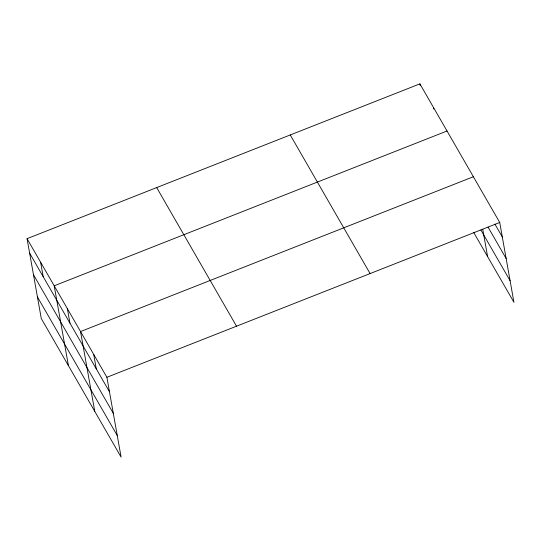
<?xml version="1.0" encoding="UTF-8"?>
<svg xmlns="http://www.w3.org/2000/svg" width="541" height="541" viewBox="0 0 541 541"><rect width="100%" height="100%" fill="white"/><g stroke="black" fill="none" stroke-linecap="round" stroke-linejoin="round"><path stroke-width="0.81" d="M27.05 238.669L106.888 377.287L121.11 457.131L41.272 318.514L27.05 238.669L419.89 83.869L499.728 222.486L513.95 302.331L473.605 232.285M447.035 130.996L54.195 285.804L68.416 365.642M473.382 176.745L80.541 331.545L94.763 411.39M106.888 377.287L499.728 222.486M494.893 224.089L502.305 236.951M488.036 227.078L506.146 258.53M480.881 230.006L510.109 280.759M290.253 134.952L370.091 273.57M156.687 187.585L236.525 326.203M29.627 253.141L109.465 391.758M33.468 274.713L113.312 413.331M37.43 296.941L117.269 435.559M482.734 229.249L487.603 256.583M433.463 107.436L433.747 109.039M419.89 83.869L420.174 85.478M93.715 354.416L96.291 368.888M67.368 308.674L69.945 323.139M40.622 262.236L43.199 276.701"/></g></svg>
